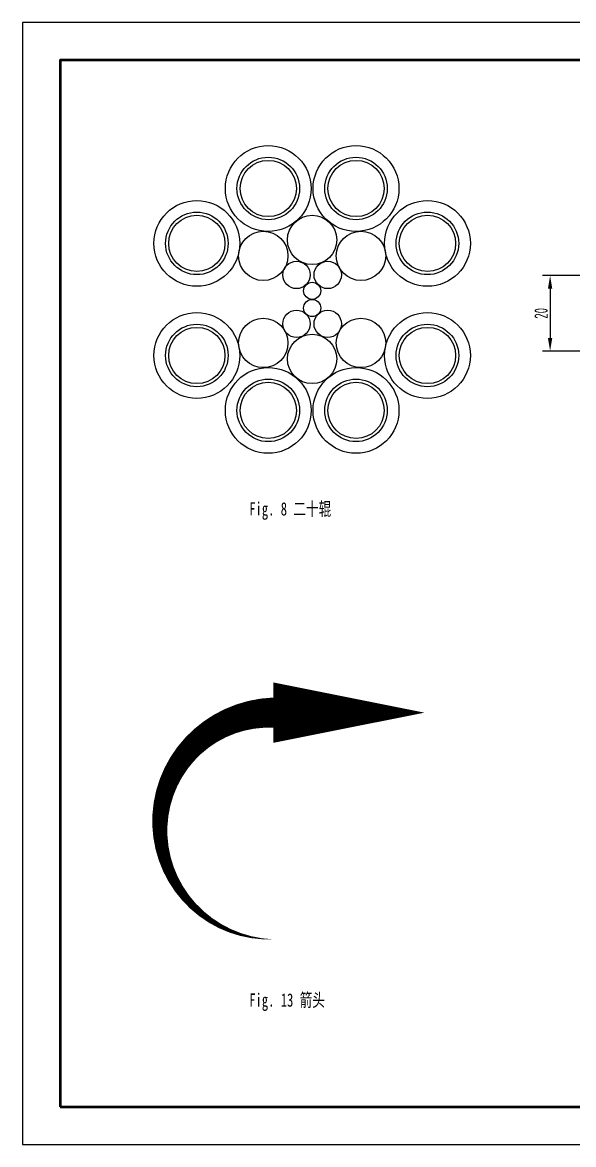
# Model space of a CAD drawing. Header units: millimetres. Extents: x 0 to 1320, y -350 to 297.
# Drawn here: x 450 to 595.8, y 0 to 297 of the extents above; entities that cross this region are included whole.
import ezdxf

# ---------------------------------------------------------------- set-up
doc = ezdxf.new("R2010")
doc.units = ezdxf.units.MM
doc.styles.add('fig', font='simfang.ttf', dxfattribs={"width": 0.7, "height": 3.5})
doc.styles.get("Standard").update_dxf_attribs({"font": 'gbenor.shx', "width": 0.7, "bigfont": 'gbcbig.shx'})
doc.dimstyles.new('r', dxfattribs={"dimtxt": 3.5, "dimasz": 3.5, "dimexe": 2, "dimexo": 0.625, "dimtad": 2, "dimtoh": 1, "dimtxsty": 'Standard', "dimcen": 0, "dimadec": 0, "dimazin": 0, "dimtfac": 1, "dimtmove": 0, "dimatfit": 3, "dimfxl": 1, "dimarcsym": 0})

# ---------------------------------------------------------------- blocks, each defined once
blk = doc.blocks.new('*D43')
at = {"color": 0, "lineweight": -2, "transparency": 16777216}
for p, q in [((599.38, 230), (587.6, 230)), ((589.6, 226.5), (589.6, 213.5)), ((599.38, 210), (587.6, 210))]:
    blk.add_line(p, q, dxfattribs=at)
at = {"color": 0, "transparency": 16777216}
for points in [[(589.02, 226.5), (590.18, 226.5), (589.6, 230)], [(589.02, 213.5), (590.18, 213.5), (589.6, 210)]]:
    blk.add_solid(points, dxfattribs=at)
at = {"layer": 'Defpoints', "color": 0, "transparency": 16777216}
for p in [(600, 230), (589.6, 210), (600, 210)]:
    blk.add_point(p, dxfattribs=at)
at = {"color": 0, "transparency": 16777216, "insert": (587.23, 220), "char_height": 3.5, "attachment_point": 5, "rotation": 90}
blk.add_mtext('20', dxfattribs=at)

msp = doc.modelspace()

# ---------------------------------------------------------------- linework, layer by layer
at = {"color": 1}
msp.add_lwpolyline([(450, 0), (870, 0), (870, 297), (450, 297), (450, 0)], dxfattribs=at)
at = {"lineweight": 50}
msp.add_lwpolyline([(460, 10), (860, 10), (860, 287), (460, 287), (460, 10)], dxfattribs=at)
msp.add_lwpolyline([(516.362, 54.319, 0, 8, -1), (516.362, 114.319, 16, 0, 0), (556.362, 114.319, 0, 0, 0)], format="xyseb")
for centre, radius in [((515.035, 253.054), 11.356), ((538.247, 253.054), 11.356), ((515.035, 253.054), 8.274), ((515.035, 253.054), 7.446), ((538.247, 253.054), 8.274), ((538.247, 253.054), 7.446), ((496.137, 238.521), 11.356), ((557.144, 238.521), 11.356), ((496.137, 238.521), 8.274), ((557.144, 238.521), 8.274), ((496.137, 238.521), 7.446), ((526.641, 239.445), 6.53), ((557.144, 238.521), 7.446), ((513.716, 235.217), 6.53), ((539.566, 235.217), 6.53), ((522.521, 230.169), 3.62), ((530.76, 230.169), 3.62), ((526.641, 225.958), 2.271), ((526.641, 221.416), 2.271), ((496.137, 208.853), 11.356), ((522.521, 217.205), 3.62), ((530.76, 217.205), 3.62), ((557.144, 208.853), 11.356), ((496.137, 208.853), 8.274), ((513.716, 212.158), 6.53), ((539.566, 212.158), 6.53), ((557.144, 208.853), 8.274), ((496.137, 208.853), 7.446), ((526.641, 207.929), 6.53), ((557.144, 208.853), 7.446), ((515.035, 194.32), 11.356), ((538.247, 194.32), 11.356), ((515.035, 194.32), 8.274), ((538.247, 194.32), 8.274), ((515.035, 194.32), 7.446), ((538.247, 194.32), 7.446)]:
    msp.add_circle(centre, radius)

# ---------------------------------------------------------------- texts
at = {"char_height": 3.5, "attachment_point": 1, "style": 'fig'}
for s, insert in [('Fig. 8 二十辊', (510, 170)), ('Fig. 13 箭头', (510, 40))]:
    msp.add_mtext(s, dxfattribs=dict(at, insert=insert))

# ---------------------------------------------------------------- dimensions: what is measured, and where the dimension line sits
dim = msp.add_linear_dim(base=(589.6, 210), p1=(600, 230), p2=(600, 210), angle=90, dimstyle='r')
dim.commit()
dim.dimension.update_dxf_attribs({"geometry": '*D43', "text_midpoint": (587.225, 220)})

doc.saveas('drawing.dxf')
